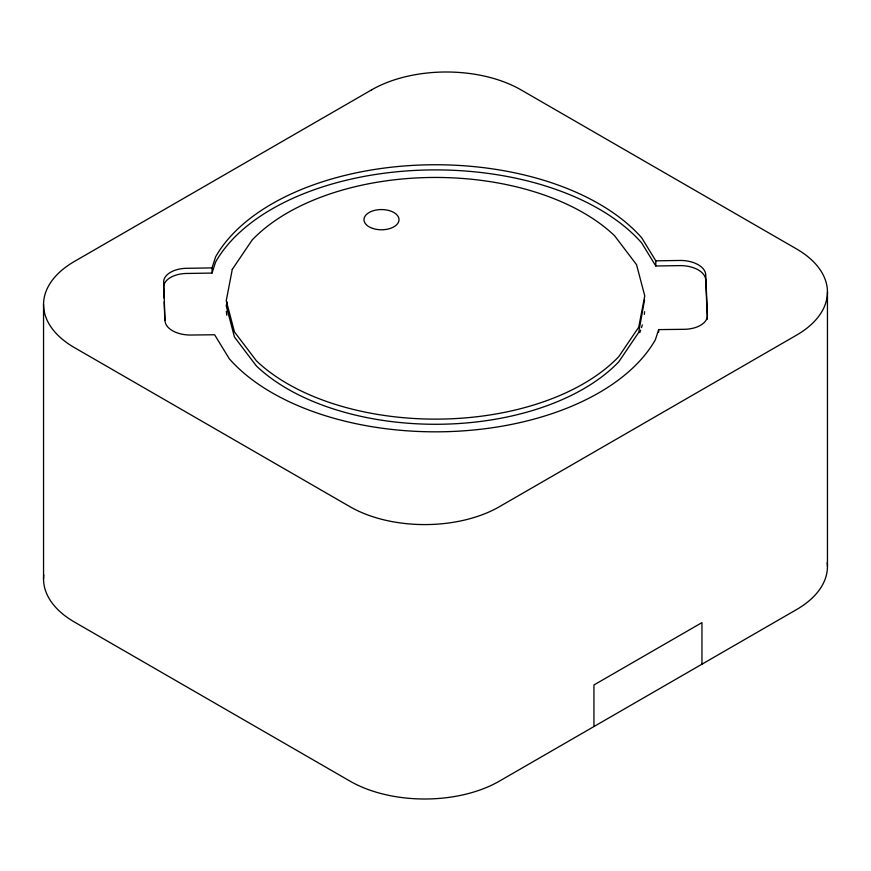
<?xml version="1.0" encoding="UTF-8"?>
<svg xmlns="http://www.w3.org/2000/svg" width="871" height="871" viewBox="0 0 871 871"><rect width="100%" height="100%" fill="white"/><g stroke="black" fill="none" stroke-linecap="round" stroke-linejoin="round"><path stroke-width="1.31" d="M227.004 301.954L226.242 305.873L234.462 337.055L256.379 365.951A209.301 120.84 0 0 0 618.824 361.748L638.715 332.363L644.518 300.114M164.031 297.936L163.661 287.343A23.604 13.631 0 0 1 187.733 273.45L212.045 273.059L212.045 267.898L215.594 256.901A231.294 133.535 0 0 1 417.568 165.152A231.294 133.535 0 0 1 641.687 237.772L655.798 260.843L655.798 265.993L680.872 265.601A25.586 14.774 0 0 1 705.739 279.961L707.361 319.2M212.045 273.059L215.594 262.062A231.294 133.535 0 0 1 417.568 170.302A231.294 133.535 0 0 1 641.687 242.933L655.798 265.993M655.798 260.843L680.872 260.44A25.586 14.774 0 0 1 705.739 274.801L707.404 315.389A23.669 13.664 0 0 1 683.267 329.314L658.661 329.608L655.406 339.668A231.294 133.535 0 0 1 453.432 431.428A231.294 133.535 0 0 1 229.313 358.798L214.614 334.758L190.063 335.041A25.586 14.774 0 0 1 165 320.572L163.661 282.193A23.604 13.631 0 0 1 187.733 268.29L212.045 267.898M164.173 301.899L164.815 320.43M827.45 292.046L827.45 566.477M701.961 664.181L701.961 622.602L593.935 684.976L593.935 726.556M658.661 329.608L658.661 332.178M43.55 304.523L43.55 578.954M43.779 574.958A105.641 60.992 0 0 0 74.492 622.079L350 781.135A105.641 60.992 0 0 0 499.399 781.135L796.508 609.602A105.641 60.992 0 0 0 827.221 562.492M644.584 311.72A209.301 120.84 0 0 1 644.333 314.355M642.297 324.883A209.301 120.84 0 0 1 641.546 327.496M640.697 330.087A209.301 120.84 0 0 1 639.75 332.646M226.776 315.248A209.301 120.84 0 0 1 226.384 311.306M232.285 269.368L226.242 300.713L234.462 331.905L256.379 360.801A209.301 120.84 0 0 0 618.824 356.587L638.715 327.213L644.758 295.857L636.538 264.675L614.621 235.78A209.301 120.84 0 0 0 252.176 239.982L232.285 269.368M371.601 89.865L74.492 261.398A105.641 60.992 0 0 0 74.492 347.649L350 506.715A105.641 60.992 0 0 0 499.399 506.715L796.508 335.172A105.641 60.992 0 0 0 796.508 248.921L521 89.865A105.641 60.992 0 0 0 371.601 89.865M372.744 228.431A17.518 10.114 0 0 0 399.016 219.666A17.518 10.114 0 0 0 372.744 210.913A17.518 10.114 0 0 0 372.744 228.431"/></g></svg>
